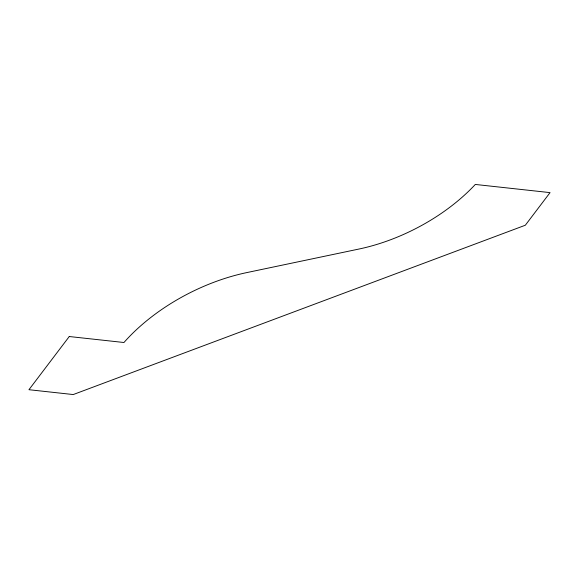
<?xml version="1.0" encoding="UTF-8"?>
<svg xmlns="http://www.w3.org/2000/svg" width="579" height="579" viewBox="0 0 579 579"><rect width="100%" height="100%" fill="white"/><g stroke="black" fill="none" stroke-linecap="round" stroke-linejoin="round"><path stroke-width="0.87" d="M69.263 336.529L28.95 389.71L73.236 394.552L525.334 225.224L550.05 192.619L475.308 184.448A136.441 76.891 -26.9 0 1 358.908 249.05L246.784 272.593A140.053 78.925 -26.9 0 0 123.957 342.507L69.263 336.529"/></g></svg>
